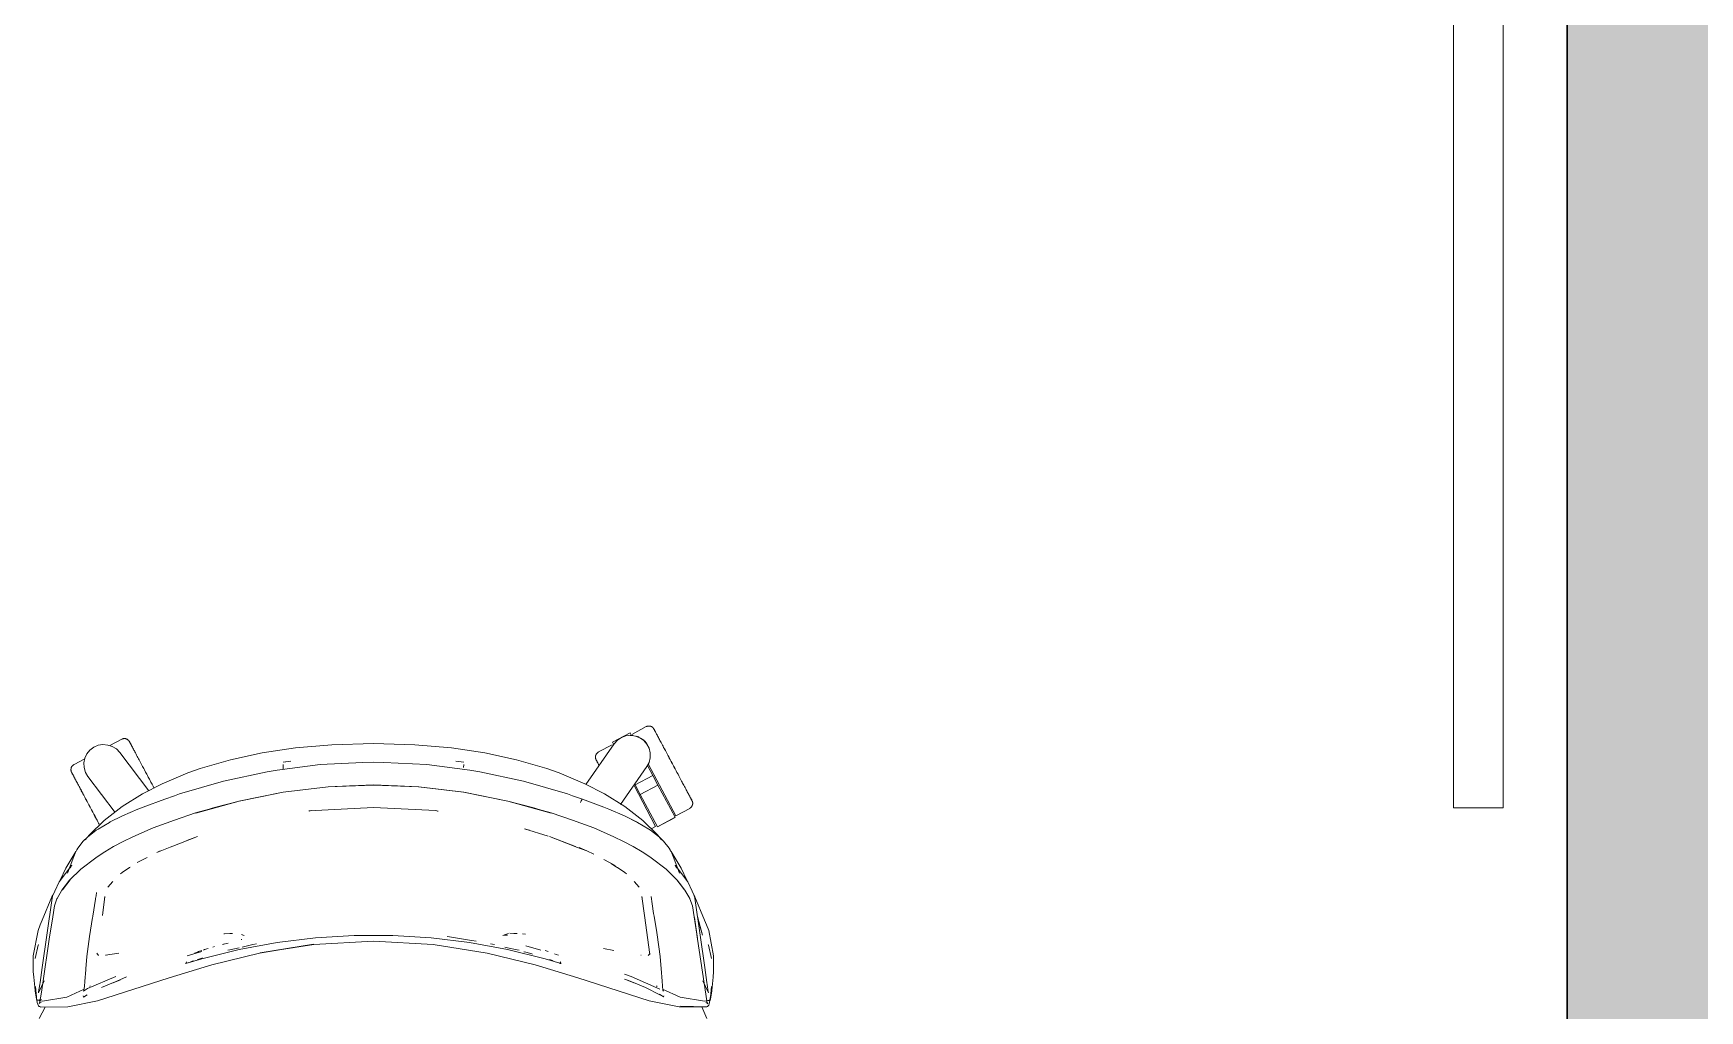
# Model space of a CAD drawing. Header units: millimetres. Extents: x 79795 to 317870, y -36033 to 97293.
# Drawn here: x 166601 to 167772, y 18157 to 18843 of the extents above; entities that cross this region are included whole.
import ezdxf

# ---------------------------------------------------------------- set-up
doc = ezdxf.new("R2010")
doc.units = ezdxf.units.MM
doc.header["$MEASUREMENT"] = 0
for name, color, linetype, lineweight in [('CSM-STL-XX-ZZ-M3-A-XXXX-00001_detached _19_04_21__rvt-1-Level 4$0$A-WALL-PATT', 7, 'CONTINUOUS', 9), ('CSM-STL-XX-ZZ-M3-A-XXXX-00001_detached _19_04_21__rvt-1-Level 4$0$I-FURN', 8, 'CONTINUOUS', 9), ('CSM-STL-XX-ZZ-M3-A-XXXX-00001_detached _19_04_21__rvt-1-Level 4$0$I-WALL', 7, 'CONTINUOUS', 9), ('G-IMPT', 8, 'CONTINUOUS', 9), ('I-FURN', 8, 'CONTINUOUS', 9)]:
    doc.layers.add(name, color=color, linetype=linetype, lineweight=lineweight)

msp = doc.modelspace()

# ---------------------------------------------------------------- hatches: boundary and pattern name
at = {"layer": 'CSM-STL-XX-ZZ-M3-A-XXXX-00001_detached _19_04_21__rvt-1-Level 4$0$A-WALL-PATT'}
msp.add_hatch(color=256, dxfattribs=at).paths.add_polyline_path([(167780.8, 15707.3), (167780.8, 26805.3), (167678.8, 26805.3), (167678.8, 15707.3)], flags=0)

# ---------------------------------------------------------------- linework, layer by layer
at = {"layer": 'CSM-STL-XX-ZZ-M3-A-XXXX-00001_detached _19_04_21__rvt-1-Level 4$0$I-FURN'}
for p, q in [((167598.8, 19899.4), (167598.8, 18299.4)), ((167633.8, 18299.4), (167633.8, 19899.4)), ((167598.8, 18299.4), (167633.8, 18299.4))]:
    msp.add_line(p, q, dxfattribs=at)
at = {"layer": 'CSM-STL-XX-ZZ-M3-A-XXXX-00001_detached _19_04_21__rvt-1-Level 4$0$I-WALL', "lineweight": 30}
msp.add_line((167678.8, 20457.3), (167678.8, 15707.3), dxfattribs=at)
at = {"layer": 'G-IMPT'}
for p, q in [((166840.1, 18344.5), (166811, 18343.7)), ((166869.3, 18343.7), (166840.1, 18344.5)), ((166718.4, 18326.9), (166739.7, 18333.1)), ((166739.7, 18333.1), (166762, 18337.9)), ((166785.4, 18341.4), (166762, 18337.9)), ((166776.7, 18331.5), (166782.1, 18332.2)), ((166778.4, 18331.6), (166782.1, 18332.2)), ((166811, 18343.7), (166785.4, 18341.4)), ((166894.9, 18341.4), (166869.3, 18343.7)), ((166918.3, 18337.9), (166894.9, 18341.4)), ((166903.6, 18331.5), (166898.1, 18332.2)), ((166940.6, 18333.1), (166918.3, 18337.9)), ((166961.9, 18326.9), (166940.6, 18333.1)), ((166709.7, 18323.9), (166691.7, 18316.3)), ((166709.7, 18323.9), (166718.4, 18326.9)), ((166765.5, 18324.7), (166734.8, 18318)), ((166772.5, 18325.9), (166765.5, 18324.7)), ((166802.6, 18329.7), (166772.5, 18325.9)), ((166776.7, 18329.7), (166776.8, 18327.7)), ((166776.7, 18329.7), (166776.7, 18329.6)), ((166776.8, 18326.4), (166776.8, 18327.7)), ((166832.8, 18331.3), (166802.6, 18329.7)), ((166832.8, 18331.3), (166840.1, 18331.4)), ((166847.5, 18331.3), (166840.1, 18331.4)), ((166847.5, 18331.3), (166877.7, 18329.7)), ((166877.7, 18329.7), (166907.8, 18325.9)), ((166903.5, 18327.7), (166903.6, 18329.7)), ((166903.6, 18329.7), (166903.6, 18329.6)), ((166907.8, 18325.9), (166914.8, 18324.7)), ((166945.5, 18318), (166914.8, 18324.7)), ((166961.9, 18326.9), (166970.6, 18323.9)), ((166970.6, 18323.9), (166988.6, 18316.3)), ((166677.9, 18309.2), (166663.6, 18300.3)), ((166691.7, 18316.3), (166677.9, 18309.2)), ((166703.9, 18309.1), (166700.3, 18307.9)), ((166703.9, 18309.1), (166734.8, 18318)), ((166776.8, 18310.3), (166745.6, 18304.1)), ((166745.6, 18304.1), (166776.7, 18310.3)), ((166776.8, 18310.3), (166760.7, 18307.2)), ((166808.3, 18314.1), (166776.7, 18310.3)), ((166808.4, 18314.1), (166776.8, 18310.3)), ((166792.3, 18312.3), (166776.8, 18310.3)), ((166792.3, 18312.3), (166808.4, 18314.1)), ((166840.1, 18315.5), (166808.3, 18314.1)), ((166808.4, 18314.1), (166840.1, 18315.2)), ((166808.4, 18314.1), (166823.3, 18314.8)), ((166823.3, 18314.8), (166840.1, 18315.2)), ((166872, 18314.1), (166840.1, 18315.5)), ((166857, 18314.8), (166840.1, 18315.2)), ((166871.9, 18314.1), (166840.1, 18315.2)), ((166857, 18314.8), (166871.9, 18314.1)), ((166871.9, 18314.1), (166903.5, 18310.3)), ((166871.9, 18314.1), (166888, 18312.3)), ((166872, 18314.1), (166903.6, 18310.3)), ((166903.5, 18310.3), (166888, 18312.3)), ((166934.6, 18304.1), (166903.5, 18310.3)), ((166903.5, 18310.3), (166919.6, 18307.2)), ((166934.6, 18304.1), (166903.6, 18310.3)), ((166945.5, 18318), (166976.4, 18309.1)), ((166976.4, 18309.1), (166980, 18307.9)), ((167002.4, 18309.2), (166988.6, 18316.3)), ((167016.7, 18300.3), (167002.4, 18309.2)), ((166663.6, 18300.3), (166651, 18290.5)), ((166663.8, 18293.7), (166674.7, 18298.4)), ((166674.7, 18298.4), (166678.4, 18299.9)), ((166693.5, 18305.5), (166678.4, 18299.9)), ((166693.5, 18305.5), (166700.3, 18307.9)), ((166745.7, 18304.1), (166715.2, 18295.8)), ((166745.7, 18304.1), (166715.3, 18295.7)), ((166728.4, 18299.5), (166715.3, 18295.7)), ((166728.4, 18299.5), (166745.7, 18304.1)), ((166745.7, 18304.1), (166760.7, 18307.2)), ((166840.1, 18299.7), (166794.8, 18297.2)), ((166794.8, 18297.2), (166796.4, 18297.4)), ((166794.9, 18297.1), (166795.1, 18297.1)), ((166796.4, 18297.4), (166795.1, 18297.1)), ((166840.1, 18299.7), (166883.9, 18297.4)), ((166840.1, 18299.7), (166883.9, 18297.4)), ((166883.9, 18297.4), (166885.7, 18297.1)), ((166883.9, 18297.4), (166885.2, 18297.1)), ((166885.4, 18297.1), (166885.2, 18297.1)), ((166934.6, 18304.1), (166919.6, 18307.2)), ((166951.8, 18299.5), (166934.6, 18304.1)), ((166934.6, 18304.1), (166965.1, 18295.8)), ((166934.6, 18304.1), (166965, 18295.7)), ((166951.8, 18299.5), (166965, 18295.7)), ((166986.9, 18305.5), (166980, 18307.9)), ((166986.1, 18304.2), (166985.7, 18303.2)), ((166985.7, 18303.2), (166985.9, 18303.8)), ((166986.1, 18304.2), (166985.9, 18303.8)), ((166986.1, 18304.2), (166986.5, 18305.1)), ((166986.1, 18304.2), (166986.4, 18304.9)), ((166986.4, 18304.9), (166986.5, 18305.1)), ((166986.8, 18305.5), (166986.5, 18305.1)), ((166986.5, 18305.1), (166986.7, 18305.5)), ((166986.8, 18305.5), (166986.7, 18305.5)), ((166986.9, 18305.5), (166986.8, 18305.5)), ((166986.8, 18305.5), (166986.9, 18305.5)), ((167001.9, 18299.9), (166986.9, 18305.5)), ((167005.5, 18298.4), (167001.9, 18299.9)), ((167016.5, 18293.7), (167005.5, 18298.4)), ((167016.7, 18300.3), (167029.3, 18290.5)), ((166640.7, 18280.5), (166651, 18290.5)), ((166654.7, 18289.1), (166646.7, 18284.4)), ((166655.3, 18289.5), (166654.7, 18289.1)), ((166655.3, 18289.5), (166663.3, 18293.5)), ((166663.8, 18293.7), (166663.3, 18293.5)), ((166685.4, 18285.3), (166671.2, 18279.1)), ((166700.3, 18290.8), (166685.4, 18285.3)), ((166700.3, 18290.8), (166715.2, 18295.8)), ((166965.1, 18295.8), (166980, 18290.8)), ((166994.9, 18285.3), (166980, 18290.8)), ((166994.9, 18285.3), (167009.1, 18279.1)), ((167016.9, 18293.5), (167016.5, 18293.7)), ((167016.5, 18293.7), (167025.6, 18289.1)), ((167016.5, 18293.7), (167025, 18289.5)), ((167016.9, 18293.5), (167025.6, 18289.1)), ((167025.6, 18289.1), (167025, 18289.5)), ((167025.6, 18289.1), (167033.6, 18284.4)), ((167039.6, 18280.5), (167029.3, 18290.5)), ((166632.4, 18271.1), (166636.3, 18275.9)), ((166636.3, 18275.9), (166639.3, 18278.8)), ((166640.7, 18280.5), (166637.7, 18276.8)), ((166639.3, 18278.8), (166645.4, 18283.6)), ((166645.4, 18283.6), (166646.7, 18284.4)), ((166664.4, 18275.7), (166657.6, 18272.2)), ((166664.4, 18275.7), (166671.2, 18279.1)), ((166716.5, 18279.2), (166699.1, 18272.5)), ((166716.5, 18279.2), (166709.1, 18276.4)), ((166946.3, 18284.7), (166949.7, 18283.6)), ((166946.3, 18284.7), (166962.8, 18279.4)), ((166963.8, 18279.2), (166982.2, 18272.3)), ((166963.8, 18279.2), (166981.2, 18272.5)), ((167015.8, 18275.7), (167009.1, 18279.1)), ((167015.8, 18275.7), (167022.6, 18272.2)), ((167034.8, 18283.6), (167033.6, 18284.4)), ((167041, 18278.8), (167034.8, 18283.6)), ((167042.6, 18276.8), (167039.6, 18280.5)), ((167041, 18278.8), (167044, 18275.9)), ((167047.9, 18271.1), (167044, 18275.9)), ((166624, 18257.1), (166631.1, 18268.6)), ((166625.1, 18253.4), (166629.6, 18265.3)), ((166630.6, 18267.5), (166629.6, 18265.3)), ((166631.8, 18269.9), (166630.6, 18267.5)), ((166632.4, 18271.1), (166631.8, 18269.9)), ((166634.6, 18256.3), (166645.1, 18264.3)), ((166645.3, 18264.5), (166645.1, 18264.3)), ((166651.4, 18268.4), (166645.3, 18264.5)), ((166651.4, 18268.4), (166657.6, 18272.2)), ((166674.2, 18260.9), (166681.2, 18264.4)), ((166697.4, 18271.8), (166688, 18268.1)), ((166688, 18268.1), (166690.3, 18269.1)), ((166699.1, 18272.5), (166697.4, 18271.8)), ((166981.2, 18272.5), (166982.9, 18271.8)), ((166990, 18269.1), (166982.9, 18271.8)), ((166990, 18269.1), (166984.6, 18271.4)), ((166994.9, 18266.9), (166990, 18269.1)), ((167001.9, 18263), (167010, 18258.8)), ((167028.9, 18268.4), (167022.6, 18272.2)), ((167028.9, 18268.4), (167035, 18264.5)), ((167035.2, 18264.3), (167035, 18264.5)), ((167045.7, 18256.3), (167035.2, 18264.3)), ((167048.5, 18269.9), (167047.9, 18271.1)), ((167048.5, 18269.9), (167049.7, 18267.5)), ((167049.2, 18268.6), (167048.7, 18269.4)), ((167049.2, 18268.6), (167056.3, 18257.1)), ((167049.7, 18267.5), (167050.7, 18265.3)), ((167055.2, 18253.4), (167050.7, 18265.3)), ((166628.3, 18259), (166619.3, 18247.3)), ((166620, 18248.5), (166624, 18257.1)), ((166634.6, 18256.3), (166626.7, 18248.6)), ((166628.3, 18259), (166627.1, 18257)), ((166663.6, 18253.9), (166662.5, 18253.1)), ((166663.6, 18253.9), (166668.7, 18257.4)), ((166668.7, 18257.4), (166669.3, 18257.8)), ((167007.2, 18260.3), (167011, 18257.8)), ((167007.2, 18260.3), (167010, 18258.8)), ((167011, 18257.8), (167011.6, 18257.4)), ((167011.6, 18257.4), (167016.7, 18253.9)), ((167016.7, 18253.9), (167017.8, 18253.1)), ((167053.6, 18248.6), (167045.7, 18256.3)), ((167052, 18259), (167060.9, 18247.4)), ((167052, 18259), (167053.1, 18257.1)), ((167056.3, 18257.1), (167060.3, 18248.5)), ((166616.3, 18240.8), (166614.7, 18237.4)), ((166616.3, 18240.8), (166619.3, 18247.3)), ((166621.3, 18241.6), (166618, 18235.8)), ((166621.3, 18241.6), (166626.7, 18248.6)), ((166627, 18248.8), (166621.6, 18241.8)), ((166621.6, 18241.8), (166624.2, 18245.2)), ((166627, 18248.8), (166624.2, 18245.2)), ((166645.7, 18239.8), (166645.3, 18237.6)), ((166657, 18247.6), (166653.6, 18243.7)), ((167023.3, 18247.6), (167026.7, 18243.7)), ((167058.7, 18241.8), (167053.3, 18248.8)), ((167053.3, 18248.8), (167056.1, 18245.2)), ((167053.6, 18248.6), (167059, 18241.6)), ((167058.7, 18241.8), (167056.1, 18245.2)), ((167059, 18241.6), (167062.3, 18235.8)), ((167060.9, 18247.4), (167064, 18240.8)), ((167064, 18240.8), (167065.6, 18237.4)), ((166607.4, 18187.2), (166614.1, 18234.4)), ((166614.3, 18236.9), (166607.5, 18220.4)), ((166614.1, 18234.4), (166614.7, 18237.4)), ((166615, 18238), (166614.3, 18236.9)), ((166616.1, 18230.6), (166614.8, 18222.9)), ((166616.1, 18230.6), (166617.8, 18235.4)), ((166618, 18235.8), (166617.8, 18235.4)), ((166643, 18223.4), (166644.8, 18235.2)), ((166644.8, 18235.2), (166644.9, 18235.6)), ((166645.3, 18237.6), (166644.9, 18235.6)), ((166649.7, 18223.7), (166651.5, 18237.1)), ((166651.5, 18237.1), (166651.3, 18236.6)), ((167030.6, 18223.7), (167028.8, 18237.1)), ((167028.8, 18237.1), (167029, 18236.6)), ((167036, 18231.9), (167035.2, 18237)), ((167036, 18231.9), (167037, 18225.1)), ((167062.5, 18235.4), (167062.3, 18235.8)), ((167062.5, 18235.4), (167064.2, 18230.6)), ((167064.2, 18230.6), (167065.5, 18222.9)), ((167065.3, 18238), (167066, 18236.9)), ((167066.2, 18234.4), (167065.6, 18237.4)), ((167066, 18236.9), (167072.8, 18220.4)), ((167072.9, 18187.2), (167066.2, 18234.4)), ((166604.5, 18213.2), (166606.1, 18217.1)), ((166607.5, 18220.4), (166606.1, 18217.1)), ((166612.4, 18207.1), (166614.8, 18222.9)), ((166640.7, 18209), (166642.8, 18222.3)), ((166642.8, 18222.3), (166642.9, 18222.8)), ((166643, 18223.4), (166642.9, 18222.8)), ((167030.6, 18223.7), (167034.4, 18196.4)), ((167037, 18225.1), (167037.3, 18223.4)), ((167039.2, 18211.7), (167037.3, 18223.4)), ((167067.8, 18207.7), (167065.5, 18222.9)), ((167067.8, 18207.7), (167065.6, 18222.3)), ((167067.9, 18207.1), (167065.6, 18222.3)), ((167071.3, 18210), (167067.8, 18223)), ((167071.3, 18210), (167068.1, 18221.5)), ((167072.8, 18220.4), (167074.2, 18217.1)), ((167075.8, 18213.2), (167074.2, 18217.1)), ((166601.2, 18195.5), (166604.5, 18213.2)), ((166604.7, 18202.9), (166604.8, 18203.5)), ((166607.8, 18176.3), (166612.4, 18207.1)), ((166640.7, 18209), (166638.7, 18194.9)), ((166734.1, 18203.4), (166738, 18204.4)), ((166734.1, 18203.4), (166735.6, 18203.8)), ((166735.5, 18210.9), (166735, 18210.8)), ((166739.2, 18211.1), (166735.5, 18210.9)), ((166739.2, 18211.1), (166740.5, 18211.2)), ((166741.2, 18211.2), (166740.5, 18211.2)), ((166745.9, 18199.8), (166772.6, 18204.8)), ((166747.7, 18207), (166747.3, 18206.9)), ((166749.3, 18209.7), (166747.4, 18210.4)), ((166755.3, 18203.3), (166747.9, 18201.6)), ((166749.3, 18209.7), (166748.3, 18209.9)), ((166758, 18203.8), (166755.3, 18203.3)), ((166760.2, 18197.4), (166798, 18203.6)), ((166798, 18203.6), (166760.6, 18197.6)), ((166798.2, 18203.4), (166760.6, 18197.6)), ((166772.6, 18204.8), (166799.5, 18208.1)), ((166798.2, 18203.4), (166840.1, 18205.7)), ((166826.6, 18209.7), (166799.5, 18208.1)), ((166853.7, 18209.7), (166826.6, 18209.7)), ((166882.1, 18203.4), (166840.1, 18205.7)), ((166853.7, 18209.7), (166880.8, 18208.1)), ((166907.7, 18204.8), (166880.8, 18208.1)), ((166920, 18197.4), (166882.1, 18203.4)), ((166893.5, 18208.7), (166891.9, 18208.9)), ((166902.1, 18207.4), (166893.5, 18208.7)), ((166902.1, 18207.4), (166907.7, 18206.5)), ((166907.7, 18206.5), (166909.3, 18206.3)), ((166934.4, 18199.8), (166907.7, 18204.8)), ((166912.2, 18205.7), (166909.3, 18206.3)), ((166922.3, 18203.8), (166925.1, 18203.3)), ((166931, 18209.7), (166932.9, 18210.4)), ((166932, 18209.9), (166931, 18209.7)), ((166932, 18209.9), (166934.3, 18210)), ((166932.9, 18210.4), (166935.1, 18211)), ((166934.2, 18210), (166934.3, 18210)), ((166936, 18211.3), (166941.1, 18211.2)), ((166936, 18211.3), (166938.8, 18211.2)), ((166941.1, 18211.2), (166938.8, 18211.2)), ((166944.9, 18210.9), (166947, 18210.6)), ((167039.4, 18210.1), (167039.2, 18211.7)), ((167041.6, 18194.9), (167039.4, 18210.1)), ((167067.9, 18207.1), (167072.5, 18176.3)), ((167075.6, 18202.9), (167075.4, 18203.5)), ((167079.1, 18195.5), (167075.8, 18213.2)), ((166601.2, 18195.5), (166601.2, 18188.5)), ((166602.6, 18193.6), (166604.7, 18202.9)), ((166638.7, 18194.8), (166638, 18186.6)), ((166638.7, 18194.8), (166638.7, 18194.9)), ((166647, 18195.6), (166645.8, 18197.2)), ((166652, 18195.9), (166661.2, 18197.3)), ((166652, 18195.9), (166652.3, 18196)), ((166719.6, 18193.3), (166708.4, 18190)), ((166719.6, 18193.3), (166708.8, 18190.2)), ((166719.6, 18193.3), (166709.1, 18190.2)), ((166719.6, 18198.5), (166709.2, 18195.4)), ((166712.9, 18191.6), (166711.8, 18191.2)), ((166713.8, 18191.9), (166712.9, 18191.6)), ((166714.4, 18197.3), (166716.6, 18198.1)), ((166717.3, 18198.4), (166716.6, 18198.1)), ((166716.6, 18192.9), (166717.4, 18193.2)), ((166717.3, 18198.4), (166719.6, 18199.1)), ((166719.6, 18193.9), (166717.4, 18193.2)), ((166745.9, 18199.8), (166719.6, 18193.3)), ((166719.6, 18193.9), (166720.1, 18194.1)), ((166720.7, 18199.5), (166721.5, 18199.8)), ((166721.5, 18199.8), (166724, 18200.5)), ((166726.6, 18189), (166760.2, 18197.4)), ((166727.3, 18201.5), (166728.4, 18201.9)), ((166739.2, 18199.6), (166737.9, 18199.3)), ((166745.9, 18201.1), (166739.2, 18199.6)), ((166920, 18197.4), (166953.7, 18189)), ((166932.4, 18201.6), (166934.3, 18201.1)), ((166941.1, 18199.6), (166934.3, 18201.1)), ((166934.4, 18199.8), (166960.7, 18193.3)), ((166941.1, 18199.6), (166942.4, 18199.3)), ((166946.1, 18198.3), (166945.9, 18198.3)), ((166947.3, 18198), (166946.1, 18198.3)), ((166957.8, 18199.5), (166947.1, 18202.5)), ((166947.3, 18198), (166951.3, 18196.9)), ((166951.3, 18196.9), (166951.9, 18196.7)), ((166960.7, 18199.1), (166962.9, 18198.4)), ((166960.7, 18193.3), (166971.1, 18190.2)), ((166965.9, 18192.1), (166963.8, 18192.9)), ((166965.9, 18192.1), (166966.5, 18191.9)), ((166968.4, 18196.4), (166967.4, 18196.8)), ((166968.4, 18196.4), (166970.1, 18195.8)), ((167001.8, 18200.6), (167009.1, 18199.2)), ((167028.3, 18195.9), (167027.9, 18196)), ((167033.2, 18195.6), (167034.5, 18197.1)), ((167034.4, 18196.9), (167034.4, 18196.7)), ((167034.4, 18196.4), (167034.4, 18196.7)), ((167041.6, 18194.9), (167041.6, 18194.8)), ((167041.6, 18194.8), (167042.2, 18186.6)), ((167077.6, 18193.6), (167075.6, 18202.9)), ((167079.1, 18195.5), (167079.1, 18188.5)), ((166601.2, 18188.5), (166601.2, 18184.4)), ((166601.5, 18180.4), (166601.2, 18184.4)), ((166602.4, 18171.1), (166601.5, 18180.4)), ((166607.4, 18187.2), (166606, 18176.6)), ((166638, 18185.6), (166637.4, 18177.7)), ((166638, 18186.6), (166638, 18185.6)), ((166639.2, 18172.4), (166659.2, 18180.9)), ((166696.6, 18179.9), (166646.3, 18163.9)), ((166659.9, 18177.6), (166666.6, 18180.6)), ((166726.6, 18189), (166696.6, 18179.9)), ((166708.4, 18190), (166708.1, 18190.1)), ((166708.9, 18191.1), (166708.5, 18190.5)), ((166708.9, 18191.1), (166708.8, 18190.9)), ((166709.1, 18190.2), (166708.8, 18190.2)), ((166983.7, 18179.9), (166953.7, 18189)), ((166971.4, 18190.1), (166971.1, 18190.2)), ((166971.4, 18191.1), (166971.5, 18190.9)), ((166971.4, 18191.1), (166971.7, 18190.5)), ((166971.7, 18190.1), (166971.4, 18190.1)), ((166971.9, 18190), (166971.7, 18190.1)), ((166972.1, 18190.1), (166971.9, 18190)), ((166983.7, 18179.9), (167033.9, 18163.9)), ((167016.5, 18182.6), (167021.1, 18180.9)), ((167021.1, 18180.9), (167041.3, 18171.9)), ((167042.9, 18177.7), (167042.2, 18186.6)), ((167072.9, 18187.2), (167074.3, 18176.6)), ((167078.7, 18180.4), (167077.9, 18171.1)), ((167078.7, 18180.4), (167079.1, 18184.4)), ((167079.1, 18184.4), (167079.1, 18188.5)), ((166602.4, 18171.1), (166602.4, 18170.6)), ((166602.4, 18170.6), (166603.2, 18166.4)), ((166602.9, 18171.3), (166602.7, 18173.8)), ((166603.4, 18166.6), (166602.9, 18171.3)), ((166604.8, 18169.4), (166608.8, 18177.8)), ((166604.8, 18169.4), (166604.9, 18170.2)), ((166605.8, 18175.3), (166604.9, 18170.2)), ((166605.6, 18162.1), (166606.7, 18168.4)), ((166605.8, 18175.3), (166606, 18176.6)), ((166606.7, 18168.4), (166607.8, 18176.3)), ((166624.7, 18166.3), (166637, 18171.9)), ((166636.5, 18170.7), (166639.2, 18172.4)), ((166636.8, 18171.4), (166636.5, 18170.7)), ((166637.1, 18173.8), (166636.8, 18171.4)), ((166636.8, 18171.4), (166636.8, 18171.4)), ((166637.4, 18177.7), (166637.1, 18173.9)), ((166637.1, 18173.8), (166637.1, 18173.9)), ((166640.9, 18173.9), (166641.2, 18174.3)), ((166657.5, 18176.6), (166649.1, 18173.3)), ((166662.4, 18178.6), (166657.3, 18176.5)), ((166657.3, 18176.5), (166662.4, 18178.6)), ((166657.5, 18176.6), (166662.4, 18178.6)), ((167017.9, 18178.6), (167016.4, 18179.1)), ((167022.8, 18176.6), (167017.9, 18178.6)), ((167017.9, 18178.6), (167023, 18176.5)), ((167023, 18176.5), (167019.4, 18178)), ((167031.2, 18173.3), (167022.8, 18176.6)), ((167031.2, 18173.3), (167041.3, 18168)), ((167039.1, 18174.3), (167039.4, 18173.9)), ((167043.8, 18166.7), (167041.1, 18168.5)), ((167042.9, 18177.7), (167043.1, 18174.3)), ((167043.2, 18173.9), (167043.1, 18174.3)), ((167043.2, 18173.9), (167043.5, 18171.5)), ((167055.6, 18166.3), (167043.3, 18171.9)), ((167043.5, 18171.5), (167043.5, 18171.4)), ((167043.8, 18170.7), (167043.5, 18171.4)), ((167071.5, 18177.8), (167075.5, 18169.4)), ((167072.5, 18176.3), (167073.6, 18168.4)), ((167074.7, 18162.1), (167073.6, 18168.4)), ((167074.5, 18175.3), (167074.3, 18176.6)), ((167075.4, 18170.2), (167074.5, 18175.3)), ((167075.5, 18169.4), (167075.4, 18170.2)), ((167077.4, 18171.3), (167076.9, 18166.6)), ((167077.1, 18166.4), (167077.9, 18170.6)), ((167077.4, 18171.3), (167077.6, 18173.8)), ((167077.9, 18171.1), (167077.9, 18170.6)), ((166603.2, 18166.4), (166603.6, 18164)), ((166603.5, 18166), (166603.4, 18166.6)), ((166603.5, 18166), (166604, 18162.7)), ((166606.9, 18164.8), (166603.6, 18164)), ((166604.6, 18160.8), (166604, 18162.7)), ((166606.9, 18164.8), (166604.1, 18164.3)), ((166604.1, 18164.3), (166607.6, 18163.6)), ((166604.6, 18160.8), (166604.9, 18160.3)), ((166604.9, 18160.3), (166605.4, 18159.9)), ((166605.8, 18162.8), (166605.2, 18161.7)), ((166605.6, 18162.2), (166605.2, 18161.7)), ((166606.4, 18159.3), (166605.4, 18159.9)), ((166606, 18159.8), (166605.4, 18159.9)), ((166606, 18159.8), (166605.4, 18159.9)), ((166605.4, 18159.9), (166605.4, 18159.9)), ((166609.6, 18159.4), (166605.4, 18151.5)), ((166605.8, 18162.8), (166605.6, 18162.1)), ((166605.6, 18162.2), (166606.1, 18162.5)), ((166606.6, 18162.6), (166606.1, 18162.5)), ((166625.4, 18159.7), (166606.4, 18159.3)), ((166624.7, 18166.3), (166607.6, 18163.6)), ((166625.4, 18159.7), (166646.3, 18163.9)), ((166636.2, 18167.4), (166636.5, 18166.5)), ((166636.5, 18166.5), (166639, 18168)), ((166639, 18168), (166636.5, 18166.5)), ((166636.5, 18166.5), (166639, 18168)), ((166636.5, 18166.5), (166636.5, 18166.5)), ((167033.9, 18163.9), (167054.9, 18159.7)), ((167043.8, 18166.7), (167041.3, 18168)), ((167043.8, 18166.7), (167043.6, 18166.6)), ((167043.9, 18166.7), (167043.8, 18166.7)), ((167044.1, 18167.4), (167043.9, 18166.7)), ((167054.9, 18159.7), (167073.8, 18159.6)), ((167055.6, 18166.3), (167072.6, 18163.6)), ((167055.8, 18160.1), (167074.2, 18159.5)), ((167055.8, 18160.1), (167073.8, 18159.6)), ((167074.4, 18151.5), (167070.8, 18159.6)), ((167076.2, 18164.3), (167072.6, 18163.6)), ((167076.2, 18164.3), (167072.7, 18163.7)), ((167072.7, 18163.7), (167076.6, 18164)), ((167074.4, 18159.5), (167073.5, 18159.7)), ((167073.5, 18159.7), (167073.6, 18159.7)), ((167073.8, 18159.6), (167073.6, 18159.7)), ((167074.2, 18162.5), (167073.7, 18162.6)), ((167074.2, 18159.5), (167073.8, 18159.6)), ((167074.2, 18162.5), (167074.7, 18162.2)), ((167074.4, 18159.5), (167074.9, 18159.9)), ((167074.5, 18162.8), (167075.1, 18161.7)), ((167074.5, 18162.8), (167074.7, 18162.1)), ((167074.7, 18162.2), (167075.1, 18161.7)), ((167075.4, 18160.3), (167074.9, 18159.9)), ((167075.4, 18160.3), (167075.7, 18160.8)), ((167076.3, 18162.7), (167075.7, 18160.8)), ((167076.8, 18166), (167076.3, 18162.7)), ((167077.1, 18166.4), (167076.6, 18164)), ((167076.8, 18166), (167076.9, 18166.6))]:
    msp.add_line(p, q, dxfattribs=at)
at = {"layer": 'I-FURN'}
for p, q in [((167031.7, 18356.4), (167022.1, 18351.2)), ((167031.7, 18356.4), (167031.9, 18356.4)), ((167031.9, 18356.4), (167032, 18356.5)), ((167032, 18356.5), (167032.2, 18356.6)), ((167032.2, 18356.6), (167032.3, 18356.6)), ((167032.3, 18356.6), (167032.5, 18356.7)), ((167032.5, 18356.7), (167032.6, 18356.7)), ((167032.6, 18356.7), (167032.8, 18356.8)), ((167032.8, 18356.8), (167033, 18356.8)), ((167033, 18356.8), (167033.1, 18356.8)), ((167033.1, 18356.8), (167033.3, 18356.8)), ((167033.3, 18356.8), (167033.4, 18356.8)), ((167033.4, 18356.8), (167033.6, 18356.8)), ((167033.6, 18356.8), (167033.8, 18356.8)), ((167033.8, 18356.8), (167033.9, 18356.8)), ((167033.9, 18356.8), (167034.1, 18356.8)), ((167034.1, 18356.8), (167034.2, 18356.8)), ((167034.2, 18356.8), (167034.4, 18356.8)), ((167034.4, 18356.8), (167034.6, 18356.7)), ((167034.6, 18356.7), (167034.7, 18356.7)), ((167034.7, 18356.7), (167034.9, 18356.7)), ((167034.9, 18356.7), (167035, 18356.6)), ((167035, 18356.6), (167035.2, 18356.5)), ((167035.2, 18356.5), (167035.3, 18356.5)), ((167035.3, 18356.5), (167035.5, 18356.4)), ((167035.5, 18356.4), (167035.6, 18356.3)), ((167035.6, 18356.3), (167035.7, 18356.2)), ((167035.7, 18356.2), (167035.9, 18356.2)), ((167035.9, 18356.2), (167036, 18356.1)), ((167036, 18356.1), (167036.1, 18356)), ((167036.1, 18356), (167036.3, 18355.9)), ((167036.3, 18355.9), (167036.4, 18355.8)), ((167036.4, 18355.8), (167036.5, 18355.6)), ((167036.5, 18355.6), (167036.6, 18355.5)), ((167036.6, 18355.5), (167036.7, 18355.4)), ((167036.7, 18355.4), (167036.8, 18355.3)), ((166646.8, 18343.3), (166650.1, 18343.8)), ((166650.1, 18343.8), (166653.5, 18343.5)), ((166663.3, 18347.6), (166654.9, 18343.1)), ((166663.3, 18347.6), (166663.4, 18347.6)), ((166663.4, 18347.6), (166663.6, 18347.7)), ((166663.6, 18347.7), (166663.7, 18347.8)), ((166663.7, 18347.8), (166663.9, 18347.8)), ((166663.9, 18347.8), (166664, 18347.9)), ((166664, 18347.9), (166664.2, 18347.9)), ((166664.2, 18347.9), (166664.3, 18347.9)), ((166664.3, 18347.9), (166664.5, 18348)), ((166664.5, 18348), (166664.6, 18348)), ((166664.6, 18348), (166664.8, 18348)), ((166664.8, 18348), (166665, 18348)), ((166665, 18348), (166665.1, 18348)), ((166665.1, 18348), (166665.3, 18348)), ((166665.3, 18348), (166665.4, 18348)), ((166665.4, 18348), (166665.6, 18348)), ((166665.6, 18348), (166665.8, 18348)), ((166665.8, 18348), (166665.9, 18348)), ((166665.9, 18348), (166666.1, 18347.9)), ((166666.1, 18347.9), (166666.2, 18347.9)), ((166666.2, 18347.9), (166666.4, 18347.8)), ((166666.4, 18347.8), (166666.5, 18347.8)), ((166666.5, 18347.8), (166666.7, 18347.7)), ((166666.7, 18347.7), (166666.8, 18347.7)), ((166666.8, 18347.7), (166667, 18347.6)), ((166667, 18347.6), (166667.1, 18347.5)), ((166667.1, 18347.5), (166667.3, 18347.4)), ((166667.3, 18347.4), (166667.4, 18347.3)), ((166667.4, 18347.3), (166667.5, 18347.2)), ((166667.5, 18347.2), (166667.7, 18347.2)), ((166667.7, 18347.2), (166667.8, 18347)), ((166667.8, 18347), (166667.9, 18346.9)), ((166667.9, 18346.9), (166668, 18346.8)), ((166668, 18346.8), (166668.1, 18346.7)), ((166668.1, 18346.7), (166668.2, 18346.6)), ((166668.2, 18346.6), (166668.3, 18346.5)), ((166668.3, 18346.5), (166668.4, 18346.3)), ((166668.4, 18346.3), (166668.5, 18346.2)), ((166668.5, 18346.2), (166668.6, 18346.1)), ((166668.6, 18346.1), (166668.7, 18345.9)), ((166668.7, 18345.9), (166668.7, 18345.9)), ((166668.7, 18345.9), (166668.7, 18345.9)), ((166668.7, 18345.9), (166668.8, 18345.8)), ((166668.7, 18345.8), (166668.7, 18345.9)), ((166668.7, 18345.9), (166668.7, 18345.9)), ((166668.8, 18345.8), (166668.7, 18345.8)), ((166668.8, 18345.8), (166668.8, 18345.7)), ((166668.8, 18345.6), (166668.8, 18345.8)), ((166668.8, 18345.7), (166668.9, 18345.6)), ((166668.9, 18345.5), (166668.8, 18345.6)), ((166668.9, 18345.6), (166669, 18345.4)), ((166669, 18345.3), (166668.9, 18345.5)), ((166669, 18345.4), (166669.1, 18345.2)), ((166669.2, 18345), (166669, 18345.3)), ((166669.1, 18345.2), (166669.2, 18344.9)), ((166669.3, 18344.8), (166669.2, 18345)), ((166669.2, 18344.9), (166669.4, 18344.6)), ((166669.5, 18344.4), (166669.3, 18344.8)), ((166669.4, 18344.6), (166669.6, 18344.3)), ((166669.7, 18344.1), (166669.5, 18344.4)), ((166669.6, 18344.3), (166669.8, 18343.9)), ((166669.9, 18343.7), (166669.7, 18344.1)), ((166669.8, 18343.9), (166670, 18343.5)), ((166989.3, 18315.7), (167009.3, 18344.3)), ((167007.9, 18343.7), (166998.2, 18338.6)), ((167020.5, 18352), (167008.1, 18345.5)), ((167008.9, 18344.1), (167008.1, 18345.5)), ((167008.8, 18344.2), (167008.9, 18344.1)), ((167009.3, 18344.3), (167011.5, 18346.8)), ((167011.5, 18346.8), (167014.3, 18348.7)), ((167014.3, 18348.7), (167017.5, 18349.9)), ((167017.5, 18349.9), (167020.8, 18350.3)), ((167020.5, 18352), (167021.2, 18350.6)), ((167020.5, 18350.2), (167021.2, 18350.6)), ((167020.8, 18350.3), (167024.2, 18349.8)), ((167021.2, 18350.6), (167021.2, 18350.7)), ((167022.3, 18350.8), (167022.1, 18351.2)), ((167024.2, 18349.8), (167027.3, 18348.6)), ((167027.3, 18348.6), (167030.1, 18346.7)), ((167031, 18345.9), (167028.2, 18348.1)), ((167030.1, 18346.7), (167032.3, 18344.1)), ((167032.1, 18344.4), (167031, 18345.9)), ((167032.3, 18344.1), (167033.9, 18341.2)), ((167036.8, 18355.3), (167036.9, 18355.2)), ((167036.9, 18355.2), (167037, 18355)), ((167037, 18355), (167037.1, 18354.9)), ((167037.1, 18354.9), (167037.2, 18354.7)), ((167037.2, 18354.7), (167037.2, 18354.7)), ((167037.2, 18354.7), (167037.2, 18354.7)), ((167037.2, 18354.7), (167037.2, 18354.6)), ((167037.3, 18354.6), (167037.2, 18354.7)), ((167037.2, 18354.7), (167037.2, 18354.7)), ((167037.2, 18354.7), (167037.2, 18354.7)), ((167037.2, 18354.6), (167037.3, 18354.5)), ((167037.3, 18354.5), (167037.3, 18354.6)), ((167037.3, 18354.5), (167037.4, 18354.4)), ((167037.4, 18354.3), (167037.3, 18354.5)), ((167037.4, 18354.4), (167037.5, 18354.2)), ((167037.5, 18354.1), (167037.4, 18354.3)), ((167037.5, 18354.2), (167037.6, 18354)), ((167037.6, 18353.9), (167037.5, 18354.1)), ((167037.6, 18354), (167037.7, 18353.7)), ((167037.8, 18353.6), (167037.6, 18353.9)), ((167037.7, 18353.7), (167037.9, 18353.4)), ((167038, 18353.3), (167037.8, 18353.6)), ((167037.9, 18353.4), (167038, 18353.1)), ((167038.1, 18352.9), (167038, 18353.3)), ((167038, 18353.1), (167038.2, 18352.7)), ((167038.4, 18352.5), (167038.1, 18352.9)), ((167038.2, 18352.7), (167038.5, 18352.3)), ((167038.6, 18352.1), (167038.4, 18352.5)), ((167038.5, 18352.3), (167038.7, 18351.9)), ((167038.8, 18351.6), (167038.6, 18352.1)), ((167038.7, 18351.9), (167039, 18351.4)), ((167039.1, 18351.1), (167038.8, 18351.6)), ((167039, 18351.4), (167039.2, 18350.9)), ((167039.4, 18350.6), (167039.1, 18351.1)), ((167039.2, 18350.9), (167039.5, 18350.3)), ((167039.7, 18350), (167039.4, 18350.6)), ((167039.5, 18350.3), (167039.8, 18349.7)), ((167040, 18349.4), (167039.7, 18350)), ((167040.3, 18348.8), (167040, 18349.4)), ((167040.7, 18348.1), (167040.3, 18348.8)), ((167041.1, 18347.4), (167040.7, 18348.1)), ((167041.4, 18346.7), (167041.1, 18347.4)), ((167041.8, 18345.9), (167041.4, 18346.7)), ((167042.3, 18345.2), (167041.8, 18345.9)), ((167042.7, 18344.4), (167042.3, 18345.2)), ((167043.1, 18343.5), (167042.7, 18344.4)), ((166637.3, 18333.8), (166629.8, 18329.7)), ((166636.8, 18330.9), (166637.4, 18334.2)), ((166637.4, 18334.2), (166638.9, 18337.3)), ((166638.9, 18337.3), (166641, 18339.9)), ((166641, 18339.9), (166643.7, 18341.9)), ((166643.7, 18341.9), (166646.8, 18343.3)), ((166653.5, 18343.5), (166656.7, 18342.5)), ((166656.7, 18342.5), (166659.6, 18340.7)), ((166659.6, 18340.7), (166661.9, 18338.2)), ((166661.9, 18338.2), (166682.3, 18311.2)), ((166670.1, 18343.3), (166669.9, 18343.7)), ((166670, 18343.5), (166670.2, 18343)), ((166670.4, 18342.8), (166670.1, 18343.3)), ((166670.2, 18343), (166670.5, 18342.6)), ((166670.6, 18342.3), (166670.4, 18342.8)), ((166670.5, 18342.6), (166670.8, 18342)), ((166670.9, 18341.8), (166670.6, 18342.3)), ((166670.8, 18342), (166671, 18341.5)), ((166671.2, 18341.2), (166670.9, 18341.8)), ((166671, 18341.5), (166671.4, 18340.9)), ((166671.5, 18340.6), (166671.2, 18341.2)), ((166671.9, 18339.9), (166671.5, 18340.6)), ((166672.2, 18339.3), (166671.9, 18339.9)), ((166672.6, 18338.6), (166672.2, 18339.3)), ((166673, 18337.9), (166672.6, 18338.6)), ((166673.4, 18337.1), (166673, 18337.9)), ((166673.8, 18336.3), (166673.4, 18337.1)), ((166674.2, 18335.5), (166673.8, 18336.3)), ((166674.7, 18334.7), (166674.2, 18335.5)), ((166675.1, 18333.9), (166674.7, 18334.7)), ((166675.6, 18333), (166675.1, 18333.9)), ((166676, 18332.1), (166675.6, 18333)), ((166676.5, 18331.2), (166676, 18332.1)), ((166996.1, 18335.6), (166996.2, 18335.8)), ((166996.1, 18335.5), (166996.1, 18335.6)), ((166996.1, 18335.3), (166996.1, 18335.5)), ((166996.1, 18335.1), (166996.1, 18335.3)), ((166996.1, 18335), (166996.1, 18335.1)), ((166996.1, 18334.8), (166996.1, 18335)), ((166996.1, 18334.6), (166996.1, 18334.8)), ((166996.1, 18334.5), (166996.1, 18334.6)), ((166996.2, 18334.3), (166996.1, 18334.5)), ((166996.2, 18336.1), (166996.3, 18336.2)), ((166996.2, 18335.9), (166996.2, 18336.1)), ((166996.2, 18335.8), (166996.2, 18335.9)), ((166996.2, 18334.2), (166996.2, 18334.3)), ((166996.2, 18334), (166996.2, 18334.2)), ((166996.3, 18333.9), (166996.2, 18334)), ((166996.3, 18336.4), (166996.4, 18336.5)), ((166996.3, 18336.2), (166996.3, 18336.4)), ((166996.3, 18333.7), (166996.3, 18333.9)), ((166996.4, 18333.6), (166996.3, 18333.7)), ((166996.4, 18336.5), (166996.5, 18336.7)), ((166996.4, 18333.4), (166996.4, 18333.6)), ((166996.5, 18333.3), (166996.4, 18333.4)), ((166996.5, 18336.8), (166996.6, 18337)), ((166996.5, 18336.7), (166996.5, 18336.8)), ((166996.6, 18333.1), (166996.5, 18333.3)), ((166996.6, 18337), (166996.7, 18337.1)), ((166996.6, 18333), (166996.6, 18333.1)), ((166996.6, 18333.1), (166996.6, 18333.1)), ((166996.6, 18333.1), (166996.6, 18333.1)), ((166996.6, 18333.1), (166996.6, 18333.1)), ((166996.6, 18333.1), (166996.6, 18333)), ((166996.7, 18332.9), (166996.6, 18333)), ((166996.6, 18333), (166996.7, 18332.9)), ((166996.7, 18337.1), (166996.8, 18337.2)), ((166996.8, 18332.7), (166996.7, 18332.9)), ((166996.7, 18332.9), (166996.7, 18332.8)), ((166996.7, 18332.8), (166996.8, 18332.6)), ((166996.8, 18337.2), (166996.9, 18337.4)), ((166996.9, 18332.5), (166996.8, 18332.7)), ((166996.8, 18332.6), (166997, 18332.4)), ((166996.9, 18337.4), (166997, 18337.5)), ((166997, 18332.3), (166996.9, 18332.5)), ((166997, 18337.5), (166997.1, 18337.6)), ((166997, 18332.4), (166997.1, 18332.1)), ((166997.2, 18332), (166997, 18332.3)), ((166997.1, 18337.6), (166997.2, 18337.8)), ((166997.1, 18332.1), (166997.2, 18331.8)), ((166997.2, 18337.8), (166997.3, 18337.9)), ((166997.3, 18337.9), (166997.4, 18338)), ((166997.4, 18338), (166997.5, 18338.1)), ((166997.5, 18338.1), (166997.7, 18338.2)), ((166997.7, 18338.2), (166997.8, 18338.3)), ((166997.8, 18338.3), (166997.9, 18338.4)), ((166997.9, 18338.4), (166998.1, 18338.5)), ((166998.1, 18338.5), (166998.2, 18338.5)), ((166998.2, 18338.5), (166998.2, 18338.6)), ((167034.6, 18334.5), (167033.8, 18331.2)), ((167033.9, 18341.2), (167034.6, 18337.9)), ((167034.6, 18337.9), (167034.6, 18334.5)), ((167043.6, 18342.7), (167043.1, 18343.5)), ((167044, 18341.8), (167043.6, 18342.7)), ((167044.5, 18340.9), (167044, 18341.8)), ((167045, 18340), (167044.5, 18340.9)), ((167044.7, 18340.5), (167045.2, 18339.6)), ((167045.5, 18339.1), (167045, 18340)), ((167045.2, 18339.6), (167045.7, 18338.7)), ((167046, 18338.2), (167045.5, 18339.1)), ((167045.7, 18338.7), (167046.2, 18337.7)), ((167046.5, 18337.2), (167046, 18338.2)), ((167046.2, 18337.7), (167046.7, 18336.8)), ((167047, 18336.3), (167046.5, 18337.2)), ((167046.7, 18336.8), (167047.2, 18335.8)), ((167047.5, 18335.3), (167047, 18336.3)), ((167047.2, 18335.8), (167047.8, 18334.8)), ((167048, 18334.3), (167047.5, 18335.3)), ((167047.8, 18334.8), (167048.3, 18333.8)), ((167048.6, 18333.3), (167048, 18334.3)), ((167048.3, 18333.8), (167048.8, 18332.8)), ((167049.1, 18332.3), (167048.6, 18333.3)), ((167048.8, 18332.8), (167049.3, 18331.8)), ((167049.6, 18331.3), (167049.1, 18332.3)), ((166627.6, 18326.5), (166627.7, 18326.6)), ((166627.6, 18326.3), (166627.6, 18326.5)), ((166627.6, 18326.1), (166627.6, 18326.3)), ((166627.6, 18326), (166627.6, 18326.1)), ((166627.6, 18325.8), (166627.6, 18326)), ((166627.7, 18325.7), (166627.6, 18325.8)), ((166627.7, 18327.1), (166627.8, 18327.3)), ((166627.7, 18326.9), (166627.7, 18327.1)), ((166627.7, 18326.8), (166627.7, 18326.9)), ((166627.7, 18326.6), (166627.7, 18326.8)), ((166627.7, 18325.5), (166627.7, 18325.7)), ((166627.7, 18325.3), (166627.7, 18325.5)), ((166627.8, 18325.2), (166627.7, 18325.3)), ((166627.8, 18327.4), (166627.9, 18327.6)), ((166627.8, 18327.3), (166627.8, 18327.4)), ((166627.8, 18325), (166627.8, 18325.2)), ((166627.8, 18324.9), (166627.8, 18325)), ((166627.9, 18324.7), (166627.8, 18324.9)), ((166627.9, 18327.7), (166628, 18327.9)), ((166627.9, 18327.6), (166627.9, 18327.7)), ((166628, 18324.6), (166627.9, 18324.7)), ((166628, 18327.9), (166628.1, 18328)), ((166628, 18324.4), (166628, 18324.6)), ((166628.1, 18324.3), (166628, 18324.4)), ((166628.1, 18328.2), (166628.2, 18328.3)), ((166628.1, 18328), (166628.1, 18328.2)), ((166628.1, 18324.2), (166628.1, 18324.3)), ((166628.1, 18324.3), (166628.1, 18324.3)), ((166628.1, 18324.3), (166628.1, 18324.3)), ((166628.1, 18324.3), (166628.1, 18324.2)), ((166628.2, 18324.2), (166628.1, 18324.2)), ((166628.1, 18324.2), (166628.2, 18324.1)), ((166628.2, 18328.3), (166628.3, 18328.4)), ((166628.2, 18324), (166628.2, 18324.2)), ((166628.2, 18324.1), (166628.3, 18324)), ((166628.3, 18323.9), (166628.2, 18324)), ((166628.3, 18328.4), (166628.4, 18328.6)), ((166628.3, 18324), (166628.4, 18323.8)), ((166628.4, 18323.7), (166628.3, 18323.9)), ((166628.4, 18328.6), (166628.5, 18328.7)), ((166628.4, 18323.8), (166628.5, 18323.6)), ((166628.6, 18323.4), (166628.4, 18323.7)), ((166628.5, 18328.7), (166628.6, 18328.8)), ((166628.5, 18323.6), (166628.6, 18323.3)), ((166628.6, 18328.8), (166628.7, 18328.9)), ((166628.7, 18323.2), (166628.6, 18323.4)), ((166628.6, 18323.3), (166628.8, 18323)), ((166628.7, 18328.9), (166628.8, 18329)), ((166628.9, 18322.8), (166628.7, 18323.2)), ((166628.8, 18329), (166628.9, 18329.2)), ((166628.8, 18323), (166629, 18322.7)), ((166628.9, 18329.2), (166629.1, 18329.3)), ((166629.1, 18322.5), (166628.9, 18322.8)), ((166629, 18322.7), (166629.2, 18322.3)), ((166629.1, 18329.3), (166629.2, 18329.4)), ((166629.3, 18322.1), (166629.1, 18322.5)), ((166629.2, 18329.4), (166629.3, 18329.5)), ((166629.2, 18322.3), (166629.4, 18321.9)), ((166629.3, 18329.5), (166629.5, 18329.6)), ((166629.5, 18321.7), (166629.3, 18322.1)), ((166629.4, 18321.9), (166629.6, 18321.5)), ((166629.5, 18329.6), (166629.6, 18329.6)), ((166629.7, 18321.2), (166629.5, 18321.7)), ((166629.6, 18329.6), (166629.7, 18329.7)), ((166629.6, 18321.5), (166629.9, 18321)), ((166629.7, 18329.7), (166629.8, 18329.7)), ((166630, 18320.7), (166629.7, 18321.2)), ((166629.9, 18321), (166630.1, 18320.5)), ((166630.3, 18320.2), (166630, 18320.7)), ((166630.1, 18320.5), (166630.4, 18319.9)), ((166636.9, 18327.6), (166636.8, 18330.9)), ((166637.9, 18324.3), (166636.9, 18327.6)), ((166639.5, 18321.4), (166637.9, 18324.3)), ((166658.6, 18296.1), (166639.5, 18321.4)), ((166676.3, 18331.7), (166676.7, 18330.8)), ((166677, 18330.3), (166676.5, 18331.2)), ((166676.7, 18330.8), (166677.2, 18329.9)), ((166677.5, 18329.4), (166677, 18330.3)), ((166677.2, 18329.9), (166677.7, 18328.9)), ((166678, 18328.4), (166677.5, 18329.4)), ((166677.7, 18328.9), (166678.2, 18328)), ((166678.5, 18327.4), (166678, 18328.4)), ((166678.2, 18328), (166678.8, 18327)), ((166679, 18326.5), (166678.5, 18327.4)), ((166678.8, 18327), (166679.3, 18326)), ((166679.6, 18325.5), (166679, 18326.5)), ((166679.3, 18326), (166679.8, 18325)), ((166680.1, 18324.5), (166679.6, 18325.5)), ((166679.8, 18325), (166680.3, 18324)), ((166680.6, 18323.5), (166680.1, 18324.5)), ((166680.3, 18324), (166680.9, 18323)), ((166681.2, 18322.5), (166680.6, 18323.5)), ((166680.9, 18323), (166681.4, 18322)), ((166681.7, 18321.5), (166681.2, 18322.5)), ((166681.4, 18322), (166681.9, 18321)), ((166682.2, 18320.5), (166681.7, 18321.5)), ((166681.9, 18321), (166682.5, 18320)), ((166682.8, 18319.5), (166682.2, 18320.5)), ((166997.3, 18331.7), (166997.2, 18332)), ((166997.2, 18331.8), (166997.4, 18331.5)), ((166997.5, 18331.3), (166997.3, 18331.7)), ((166997.4, 18331.5), (166997.6, 18331.1)), ((166997.7, 18330.9), (166997.5, 18331.3)), ((166997.6, 18331.1), (166997.8, 18330.7)), ((166998, 18330.5), (166997.7, 18330.9)), ((166997.8, 18330.7), (166998.1, 18330.3)), ((166998.2, 18330), (166998, 18330.5)), ((166998.1, 18330.3), (166998.3, 18329.8)), ((166998.5, 18329.5), (166998.2, 18330)), ((166998.3, 18329.8), (166998.6, 18329.3)), ((166998.8, 18329), (166998.5, 18329.5)), ((167032.2, 18328.3), (167013.7, 18301.8)), ((167036.4, 18322.1), (167024.1, 18315.5)), ((167033.8, 18331.2), (167032.2, 18328.3)), ((167032.7, 18329.1), (167036.4, 18322.1)), ((167052.6, 18293.8), (167033.4, 18329.8)), ((167036.4, 18322.1), (167040, 18315.4)), ((167049.3, 18331.8), (167049.9, 18330.8)), ((167050.2, 18330.3), (167049.6, 18331.3)), ((167049.9, 18330.8), (167050.4, 18329.8)), ((167050.7, 18329.3), (167050.2, 18330.3)), ((167050.4, 18329.8), (167050.9, 18328.8)), ((167051.2, 18328.3), (167050.7, 18329.3)), ((167050.9, 18328.8), (167051.5, 18327.8)), ((167051.8, 18327.3), (167051.2, 18328.3)), ((167051.5, 18327.8), (167052, 18326.8)), ((167052.3, 18326.3), (167051.8, 18327.3)), ((167052, 18326.8), (167052.5, 18325.8)), ((167052.8, 18325.3), (167052.3, 18326.3)), ((167052.5, 18325.8), (167053.1, 18324.8)), ((167053.3, 18324.3), (167052.8, 18325.3)), ((167053.1, 18324.8), (167053.6, 18323.9)), ((167053.9, 18323.3), (167053.3, 18324.3)), ((167053.6, 18323.9), (167054.1, 18322.9)), ((167054.4, 18322.4), (167053.9, 18323.3)), ((167054.1, 18322.9), (167054.6, 18321.9)), ((167054.9, 18321.4), (167054.4, 18322.4)), ((167054.6, 18321.9), (167055.1, 18321)), ((167055.4, 18320.5), (167054.9, 18321.4)), ((167055.1, 18321), (167055.6, 18320)), ((167055.9, 18319.5), (167055.4, 18320.5)), ((166630.6, 18319.6), (166630.3, 18320.2)), ((166630.4, 18319.9), (166630.7, 18319.3)), ((166630.7, 18319.3), (166631.1, 18318.7)), ((166631.1, 18318.7), (166631.4, 18318.1)), ((166631.4, 18318.1), (166631.8, 18317.4)), ((166631.8, 18317.4), (166632.2, 18316.7)), ((166632.2, 18316.7), (166632.5, 18315.9)), ((166632.5, 18315.9), (166632.9, 18315.2)), ((166632.9, 18315.2), (166633.4, 18314.4)), ((166633.4, 18314.4), (166633.8, 18313.6)), ((166633.8, 18313.6), (166634.2, 18312.7)), ((166634.5, 18312.3), (166634, 18313.1)), ((166634.2, 18312.7), (166634.7, 18311.9)), ((166634.9, 18311.4), (166634.5, 18312.3)), ((166634.7, 18311.9), (166635.2, 18311)), ((166635.4, 18310.5), (166634.9, 18311.4)), ((166635.2, 18311), (166635.6, 18310.1)), ((166635.9, 18309.6), (166635.4, 18310.5)), ((166635.6, 18310.1), (166636.1, 18309.2)), ((166636.4, 18308.7), (166635.9, 18309.6)), ((166636.1, 18309.2), (166636.6, 18308.3)), ((166636.9, 18307.8), (166636.4, 18308.7)), ((166682.5, 18320), (166683, 18319)), ((166683.3, 18318.5), (166682.8, 18319.5)), ((166683, 18319), (166683.5, 18318)), ((166683.8, 18317.5), (166683.3, 18318.5)), ((166683.5, 18318), (166684.1, 18317)), ((166684.4, 18316.5), (166683.8, 18317.5)), ((166684.1, 18317), (166684.6, 18316)), ((166684.9, 18315.5), (166684.4, 18316.5)), ((166684.6, 18316), (166685.1, 18315)), ((166685.4, 18314.5), (166684.9, 18315.5)), ((166685.1, 18315), (166685.6, 18314.1)), ((166685.9, 18313.5), (166685.4, 18314.5)), ((166685.6, 18314.1), (166686.1, 18313.1)), ((167038.4, 18286.3), (167023.2, 18315)), ((167027.6, 18308.8), (167024.1, 18315.5)), ((167040, 18315.4), (167027.6, 18308.8)), ((167039.7, 18286.1), (167027.6, 18308.8)), ((167040, 18315.4), (167052, 18292.7)), ((167055.6, 18320), (167056.1, 18319.1)), ((167056.4, 18318.6), (167055.9, 18319.5)), ((167056.1, 18319.1), (167056.6, 18318.2)), ((167056.9, 18317.7), (167056.4, 18318.6)), ((167056.6, 18318.2), (167057.1, 18317.3)), ((167057.3, 18316.8), (167056.9, 18317.7)), ((167057.1, 18317.3), (167057.5, 18316.4)), ((167057.8, 18316), (167057.3, 18316.8)), ((167057.5, 18316.4), (167058, 18315.6)), ((167058.2, 18315.2), (167057.8, 18316)), ((167058.6, 18314.3), (167058.2, 18315.2)), ((167059.1, 18313.6), (167058.6, 18314.3)), ((167059.5, 18312.8), (167059.1, 18313.6)), ((167059.9, 18312.1), (167059.5, 18312.8)), ((167060.2, 18311.3), (167059.9, 18312.1)), ((167060.6, 18310.7), (167060.2, 18311.3)), ((167060.9, 18310), (167060.6, 18310.7)), ((167061.3, 18309.4), (167060.9, 18310)), ((167061.6, 18308.8), (167061.3, 18309.4)), ((167061.4, 18309.1), (167061.7, 18308.6)), ((167061.9, 18308.3), (167061.6, 18308.8)), ((166636.6, 18308.3), (166637.1, 18307.3)), ((166637.4, 18306.8), (166636.9, 18307.8)), ((166637.1, 18307.3), (166637.6, 18306.4)), ((166637.9, 18305.8), (166637.4, 18306.8)), ((166637.6, 18306.4), (166638.1, 18305.4)), ((166638.4, 18304.9), (166637.9, 18305.8)), ((166638.1, 18305.4), (166638.7, 18304.4)), ((166639, 18303.9), (166638.4, 18304.9)), ((166638.7, 18304.4), (166639.2, 18303.4)), ((166639.5, 18302.9), (166639, 18303.9)), ((166639.2, 18303.4), (166639.7, 18302.4)), ((166640, 18301.9), (166639.5, 18302.9)), ((166639.7, 18302.4), (166640.3, 18301.4)), ((166640.5, 18300.9), (166640, 18301.9)), ((166640.3, 18301.4), (166640.8, 18300.4)), ((166641.1, 18299.9), (166640.5, 18300.9)), ((166640.8, 18300.4), (166641.3, 18299.4)), ((166641.6, 18298.9), (166641.1, 18299.9)), ((166641.3, 18299.4), (166641.9, 18298.4)), ((166642.1, 18297.9), (166641.6, 18298.9)), ((166641.9, 18298.4), (166642.4, 18297.4)), ((166642.7, 18296.9), (166642.1, 18297.9)), ((166642.4, 18297.4), (166642.9, 18296.4)), ((166643.2, 18295.9), (166642.7, 18296.9)), ((167052.6, 18293.8), (167062.3, 18299)), ((167061.7, 18308.6), (167062, 18308)), ((167062.2, 18307.8), (167061.9, 18308.3)), ((167062, 18308), (167062.3, 18307.5)), ((167062.4, 18307.3), (167062.2, 18307.8)), ((167062.3, 18307.5), (167062.5, 18307.1)), ((167062.4, 18299.1), (167062.3, 18299)), ((167062.3, 18299), (167062.3, 18299)), ((167062.6, 18306.8), (167062.4, 18307.3)), ((167062.6, 18299.2), (167062.4, 18299.1)), ((167062.5, 18307.1), (167062.7, 18306.6)), ((167062.9, 18306.4), (167062.6, 18306.8)), ((167062.7, 18299.3), (167062.6, 18299.2)), ((167062.7, 18306.6), (167063, 18306.2)), ((167062.8, 18299.4), (167062.7, 18299.3)), ((167063, 18299.5), (167062.8, 18299.4)), ((167063.1, 18306), (167062.9, 18306.4)), ((167063, 18306.2), (167063.1, 18305.9)), ((167063.1, 18299.6), (167063, 18299.5)), ((167063.2, 18305.7), (167063.1, 18306)), ((167063.1, 18305.9), (167063.3, 18305.6)), ((167063.2, 18299.7), (167063.1, 18299.6)), ((167063.4, 18305.4), (167063.2, 18305.7)), ((167063.3, 18299.8), (167063.2, 18299.7)), ((167063.3, 18305.6), (167063.5, 18305.3)), ((167063.4, 18299.9), (167063.3, 18299.8)), ((167063.5, 18305.2), (167063.4, 18305.4)), ((167063.5, 18300), (167063.4, 18299.9)), ((167063.5, 18305.3), (167063.6, 18305)), ((167063.7, 18304.9), (167063.5, 18305.2)), ((167063.6, 18300.2), (167063.5, 18300)), ((167063.6, 18305), (167063.7, 18304.8)), ((167063.7, 18300.3), (167063.6, 18300.2)), ((167063.7, 18304.8), (167063.7, 18304.9)), ((167063.7, 18304.8), (167063.8, 18304.7)), ((167063.8, 18304.6), (167063.7, 18304.8)), ((167063.8, 18300.4), (167063.7, 18300.3)), ((167063.8, 18304.7), (167063.8, 18304.6)), ((167063.8, 18304.6), (167063.9, 18304.5)), ((167063.9, 18304.5), (167063.8, 18304.6)), ((167063.9, 18300.6), (167063.8, 18300.4)), ((167063.9, 18304.5), (167063.9, 18304.4)), ((167063.9, 18304.4), (167063.9, 18304.5)), ((167063.9, 18304.5), (167063.9, 18304.5)), ((167063.9, 18304.4), (167064, 18304.3)), ((167063.9, 18304.4), (167063.9, 18304.4)), ((167064, 18300.7), (167063.9, 18300.6)), ((167064, 18304.3), (167064.1, 18304.1)), ((167064.1, 18301), (167064, 18300.9)), ((167064, 18300.9), (167064, 18300.7)), ((167064.1, 18304.1), (167064.1, 18304)), ((167064.1, 18304), (167064.2, 18303.8)), ((167064.2, 18301.3), (167064.1, 18301.2)), ((167064.1, 18301.2), (167064.1, 18301)), ((167064.2, 18303.8), (167064.2, 18303.7)), ((167064.2, 18303.7), (167064.3, 18303.5)), ((167064.3, 18301.6), (167064.2, 18301.5)), ((167064.2, 18301.5), (167064.2, 18301.3)), ((167064.3, 18303.5), (167064.3, 18303.4)), ((167064.3, 18303.4), (167064.3, 18303.2)), ((167064.3, 18303.2), (167064.4, 18303.1)), ((167064.4, 18302.1), (167064.3, 18301.9)), ((167064.3, 18301.9), (167064.3, 18301.8)), ((167064.3, 18301.8), (167064.3, 18301.6)), ((167064.4, 18303.1), (167064.4, 18302.9)), ((167064.4, 18302.9), (167064.4, 18302.7)), ((167064.4, 18302.7), (167064.4, 18302.6)), ((167064.4, 18302.6), (167064.4, 18302.4)), ((167064.4, 18302.4), (167064.4, 18302.3)), ((167064.4, 18302.3), (167064.4, 18302.1)), ((166642.9, 18296.4), (166643.5, 18295.4)), ((166643.7, 18294.9), (166643.2, 18295.9)), ((166643.5, 18295.4), (166644, 18294.4)), ((166644.3, 18293.9), (166643.7, 18294.9)), ((166644, 18294.4), (166644.5, 18293.4)), ((166644.8, 18292.9), (166644.3, 18293.9)), ((166644.5, 18293.4), (166645, 18292.5)), ((166645.3, 18291.9), (166644.8, 18292.9)), ((166645, 18292.5), (166645.5, 18291.5)), ((166645.8, 18291), (166645.3, 18291.9)), ((166645.5, 18291.5), (166646, 18290.6)), ((166646.3, 18290), (166645.8, 18291)), ((166646, 18290.6), (166646.5, 18289.6)), ((166646.8, 18289.1), (166646.3, 18290)), ((166646.5, 18289.6), (166647, 18288.7)), ((166647.3, 18288.2), (166646.8, 18289.1)), ((166647, 18288.7), (166647.5, 18287.8)), ((167035.3, 18284.6), (167038.4, 18286.3)), ((167052, 18292.7), (167039.7, 18286.1)), ((167039.8, 18286), (167052.1, 18292.5))]:
    msp.add_line(p, q, dxfattribs=at)
for points in [[(167020.5, 18350.2), (167020.7, 18350.2), (167021.2, 18350.2), (167021.9, 18350.2), (167022.3, 18350.2)], [(167029.4, 18347.3), (167029.8, 18347), (167030.2, 18346.6), (167030.6, 18346.2)]]:
    msp.add_open_spline(points, degree=3, dxfattribs=at)
msp.add_open_spline([(167024.9, 18349.6), (167025.4, 18349.5), (167026, 18349.3), (167026.6, 18349), (167026.8, 18348.9)], degree=3, knots=[-0.6, -0.6, -0.6, -0.6, -0.5, -0.4680239, -0.4680239, -0.4680239, -0.4680239], dxfattribs=at)

doc.saveas('drawing.dxf')
